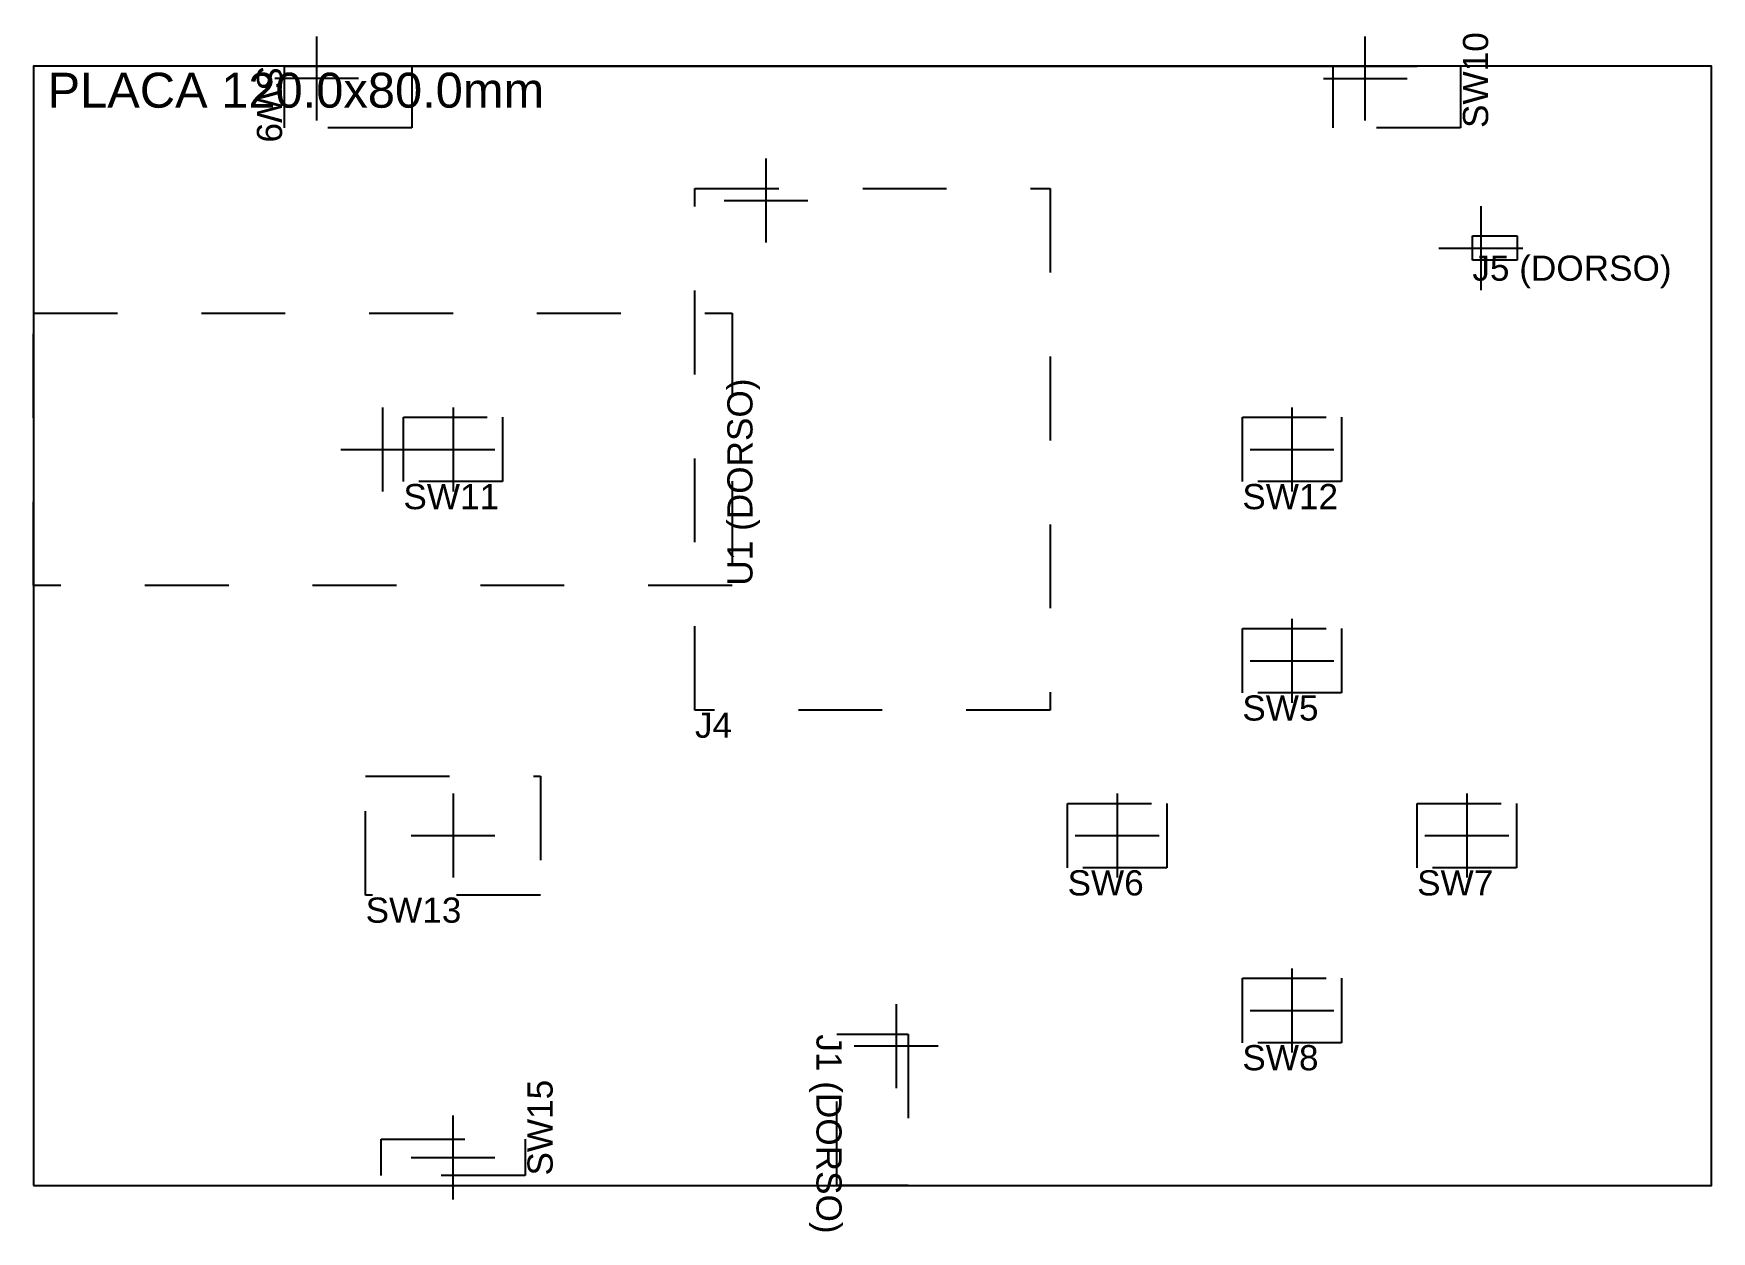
# Model space of a CAD drawing. Header units: millimetres. Extents: x 0 to 120, y -83 to 2.
import ezdxf

# ---------------------------------------------------------------- set-up
doc = ezdxf.new("R2010")
doc.units = ezdxf.units.MM
doc.linetypes.add('DASHED', pattern=[12, 6, -6])
for name, color, linetype, true_color in [('BOARD_OUTLINE', 18, 'Continuous', 0x000000), ('J1', 1, 'Continuous', 0xff0000), ('J4', 2, 'Continuous', 0xffff00), ('J5', 3, 'Continuous', 0x00ff00), ('SW10', 4, 'Continuous', 0x00ffff), ('SW11', 5, 'Continuous', 0x0000ff), ('SW12', 6, 'Continuous', 0xff00ff), ('SW13', 1, 'Continuous', 0xff0000), ('SW15', 2, 'Continuous', 0xffff00), ('SW5', 3, 'Continuous', 0x00ff00), ('SW6', 4, 'Continuous', 0x00ffff), ('SW7', 5, 'Continuous', 0x0000ff), ('SW8', 6, 'Continuous', 0xff00ff), ('SW9', 1, 'Continuous', 0xff0000), ('U1', 2, 'Continuous', 0xffff00)]:
    doc.layers.add(name, color=color, linetype=linetype, true_color=true_color)
doc.styles.add('Arial Regular', font='arial.ttf')

msp = doc.modelspace()

# ---------------------------------------------------------------- linework, layer by layer
at = {"layer": 'BOARD_OUTLINE'}
msp.add_lwpolyline([(0, -80), (120, -80), (120, 0), (0, 0)], close=True, dxfattribs=at)
msp.add_lwpolyline([(22.5, 0), (97.5, 0)], dxfattribs=at)
at = {"layer": 'J1', "linetype": 'Continuous'}
for p, q in [((61.7, -67.05), (61.7, -73.05)), ((64.7, -70.05), (58.7, -70.05))]:
    msp.add_line(p, q, dxfattribs=at)
at = {"layer": 'J1', "linetype": 'DASHED'}
for p, q in [((57.45, -80), (57.45, -69.2)), ((57.45, -69.2), (62.55, -69.2)), ((62.55, -69.2), (62.55, -80)), ((62.55, -80), (57.45, -80))]:
    msp.add_line(p, q, dxfattribs=at)
at = {"layer": 'J4', "linetype": 'Continuous'}
for p, q in [((52.38, -6.6), (52.38, -12.6)), ((49.38, -9.6), (55.38, -9.6))]:
    msp.add_line(p, q, dxfattribs=at)
at = {"layer": 'J4', "linetype": 'DASHED'}
for p, q in [((47.3, -46.03), (47.3, -8.75)), ((47.3, -8.75), (72.7, -8.75)), ((72.7, -8.75), (72.7, -46.03)), ((72.7, -46.03), (47.3, -46.03))]:
    msp.add_line(p, q, dxfattribs=at)
at = {"layer": 'J5', "linetype": 'Continuous'}
for p, q in [((103.5, -10), (103.5, -16)), ((100.5, -13), (106.5, -13))]:
    msp.add_line(p, q, dxfattribs=at)
at = {"layer": 'J5', "linetype": 'DASHED'}
for p, q in [((102.9, -13.875), (102.9, -12.125)), ((102.9, -12.125), (106.1, -12.125)), ((106.1, -12.125), (106.1, -13.875)), ((106.1, -13.875), (102.9, -13.875))]:
    msp.add_line(p, q, dxfattribs=at)
at = {"layer": 'SW10', "linetype": 'Continuous'}
for p, q in [((95.245, -3.875), (95.245, 2.125)), ((92.245, -0.875), (98.245, -0.875))]:
    msp.add_line(p, q, dxfattribs=at)
at = {"layer": 'SW10', "linetype": 'DASHED'}
for p, q in [((92.945, 0), (102.055, 0)), ((92.945, -4.415), (92.945, 0)), ((102.055, 0), (102.055, -4.415)), ((102.055, -4.415), (92.945, -4.415))]:
    msp.add_line(p, q, dxfattribs=at)
at = {"layer": 'SW11', "linetype": 'DASHED'}
for p, q in [((26.45, -25.09), (33.55, -25.09)), ((26.45, -29.69), (26.45, -25.09)), ((33.55, -25.09), (33.55, -29.69)), ((33.55, -29.69), (26.45, -29.69))]:
    msp.add_line(p, q, dxfattribs=at)
at = {"layer": 'SW11', "linetype": 'Continuous'}
for p, q in [((30, -24.39), (30, -30.39)), ((27, -27.39), (33, -27.39))]:
    msp.add_line(p, q, dxfattribs=at)
at = {"layer": 'SW12', "linetype": 'DASHED'}
for p, q in [((86.45, -29.69), (86.45, -25.09)), ((86.45, -25.09), (93.55, -25.09)), ((93.55, -25.09), (93.55, -29.69)), ((93.55, -29.69), (86.45, -29.69))]:
    msp.add_line(p, q, dxfattribs=at)
at = {"layer": 'SW12', "linetype": 'Continuous'}
for p, q in [((90, -24.39), (90, -30.39)), ((87, -27.39), (93, -27.39))]:
    msp.add_line(p, q, dxfattribs=at)
at = {"layer": 'SW13', "linetype": 'DASHED'}
for p, q in [((23.75, -50.75), (36.25, -50.75)), ((23.75, -59.25), (23.75, -50.75)), ((36.25, -50.75), (36.25, -59.25)), ((36.25, -59.25), (23.75, -59.25))]:
    msp.add_line(p, q, dxfattribs=at)
at = {"layer": 'SW13', "linetype": 'Continuous'}
for p, q in [((30, -52), (30, -58)), ((27, -55), (33, -55))]:
    msp.add_line(p, q, dxfattribs=at)
at = {"layer": 'SW15', "linetype": 'Continuous'}
for p, q in [((30, -81), (30, -75)), ((27, -78), (33, -78))]:
    msp.add_line(p, q, dxfattribs=at)
at = {"layer": 'SW15', "linetype": 'DASHED'}
for p, q in [((24.85, -76.7), (35.15, -76.7)), ((24.85, -79.3), (24.85, -76.7)), ((35.15, -76.7), (35.15, -79.3)), ((35.15, -79.3), (24.85, -79.3))]:
    msp.add_line(p, q, dxfattribs=at)
at = {"layer": 'SW5', "linetype": 'Continuous'}
for p, q in [((90, -39.5), (90, -45.5)), ((87, -42.5), (93, -42.5))]:
    msp.add_line(p, q, dxfattribs=at)
at = {"layer": 'SW5', "linetype": 'DASHED'}
for p, q in [((86.45, -40.2), (93.55, -40.2)), ((86.45, -44.8), (86.45, -40.2)), ((93.55, -40.2), (93.55, -44.8)), ((93.55, -44.8), (86.45, -44.8))]:
    msp.add_line(p, q, dxfattribs=at)
at = {"layer": 'SW6', "linetype": 'DASHED'}
for p, q in [((73.95, -52.7), (81.05, -52.7)), ((73.95, -57.3), (73.95, -52.7)), ((81.05, -52.7), (81.05, -57.3)), ((81.05, -57.3), (73.95, -57.3))]:
    msp.add_line(p, q, dxfattribs=at)
at = {"layer": 'SW6', "linetype": 'Continuous'}
for p, q in [((77.5, -52), (77.5, -58)), ((74.5, -55), (80.5, -55))]:
    msp.add_line(p, q, dxfattribs=at)
at = {"layer": 'SW7', "linetype": 'DASHED'}
for p, q in [((98.95, -52.7), (106.05, -52.7)), ((98.95, -57.3), (98.95, -52.7)), ((106.05, -52.7), (106.05, -57.3)), ((106.05, -57.3), (98.95, -57.3))]:
    msp.add_line(p, q, dxfattribs=at)
at = {"layer": 'SW7', "linetype": 'Continuous'}
for p, q in [((102.5, -52), (102.5, -58)), ((99.5, -55), (105.5, -55))]:
    msp.add_line(p, q, dxfattribs=at)
at = {"layer": 'SW8', "linetype": 'Continuous'}
for p, q in [((90, -64.5), (90, -70.5)), ((87, -67.5), (93, -67.5))]:
    msp.add_line(p, q, dxfattribs=at)
at = {"layer": 'SW8', "linetype": 'DASHED'}
for p, q in [((86.45, -65.2), (93.55, -65.2)), ((86.45, -69.8), (86.45, -65.2)), ((93.55, -65.2), (93.55, -69.8)), ((93.55, -69.8), (86.45, -69.8))]:
    msp.add_line(p, q, dxfattribs=at)
at = {"layer": 'SW9', "linetype": 'Continuous'}
for p, q in [((20.245, 2.125), (20.245, -3.875)), ((23.245, -0.875), (17.245, -0.875))]:
    msp.add_line(p, q, dxfattribs=at)
at = {"layer": 'SW9', "linetype": 'DASHED'}
for p, q in [((17.945, -4.415), (17.945, 0)), ((17.945, 0), (27.055, 0)), ((27.055, 0), (27.055, -4.415)), ((27.055, -4.415), (17.945, -4.415))]:
    msp.add_line(p, q, dxfattribs=at)
at = {"layer": 'U1', "linetype": 'DASHED'}
for p, q in [((0, -17.65), (49.96, -17.65)), ((49.96, -17.65), (49.96, -37.13)), ((49.96, -37.13), (0, -37.13))]:
    msp.add_line(p, q, dxfattribs=at)
at = {"layer": 'U1', "linetype": 'Continuous'}
for p, q in [((24.98, -30.39), (24.98, -24.39)), ((21.98, -27.39), (27.98, -27.39))]:
    msp.add_line(p, q, dxfattribs=at)
at = {"layer": 'U1', "linetype": 'DASHED'}
msp.add_lwpolyline([(0, -37.13), (0, -17.65)], dxfattribs=at)

# ---------------------------------------------------------------- texts
at = {"layer": 'BOARD_OUTLINE', "insert": (1, -3), "char_height": 2.5, "width": 75.24457, "attachment_point": 7, "style": 'Arial Regular'}
msp.add_mtext('PLACA 120.0x80.0mm', dxfattribs=at)
at = {"layer": 'J1', "insert": (55.45, -69.2), "char_height": 1.8, "width": 31.79348, "attachment_point": 7, "rotation": 270, "style": 'Arial Regular'}
msp.add_mtext('J1 (DORSO)', dxfattribs=at)
at = {"layer": 'J4', "insert": (47.3, -48.03), "char_height": 1.8, "width": 8.64783, "attachment_point": 7, "style": 'Arial Regular'}
msp.add_mtext('J4', dxfattribs=at)
at = {"layer": 'J5', "insert": (102.9, -15.875), "char_height": 1.8, "width": 31.79348, "attachment_point": 7, "style": 'Arial Regular'}
msp.add_mtext('J5 (DORSO)', dxfattribs=at)
at = {"layer": 'SW10', "insert": (104.055, -4.415), "char_height": 1.8, "width": 17.02174, "attachment_point": 7, "rotation": 90, "style": 'Arial Regular'}
msp.add_mtext('SW10', dxfattribs=at)
at = {"layer": 'SW11', "insert": (26.45, -31.69), "char_height": 1.8, "width": 16.33696, "attachment_point": 7, "style": 'Arial Regular'}
msp.add_mtext('SW11', dxfattribs=at)
at = {"layer": 'SW12', "insert": (86.45, -31.69), "char_height": 1.8, "width": 16.98261, "attachment_point": 7, "style": 'Arial Regular'}
msp.add_mtext('SW12', dxfattribs=at)
at = {"layer": 'SW13', "insert": (23.75, -61.25), "char_height": 1.8, "width": 17.02174, "attachment_point": 7, "style": 'Arial Regular'}
msp.add_mtext('SW13', dxfattribs=at)
at = {"layer": 'SW15', "insert": (37.15, -79.3), "char_height": 1.8, "width": 17.06087, "attachment_point": 7, "rotation": 90, "style": 'Arial Regular'}
msp.add_mtext('SW15', dxfattribs=at)
at = {"layer": 'SW5', "insert": (86.45, -46.8), "char_height": 1.8, "width": 14.28261, "attachment_point": 7, "style": 'Arial Regular'}
msp.add_mtext('SW5', dxfattribs=at)
at = {"layer": 'SW6', "insert": (73.95, -59.3), "char_height": 1.8, "width": 14.24348, "attachment_point": 7, "style": 'Arial Regular'}
msp.add_mtext('SW6', dxfattribs=at)
at = {"layer": 'SW7', "insert": (98.95, -59.3), "char_height": 1.8, "width": 14.24348, "attachment_point": 7, "style": 'Arial Regular'}
msp.add_mtext('SW7', dxfattribs=at)
at = {"layer": 'SW8', "insert": (86.45, -71.8), "char_height": 1.8, "width": 14.26304, "attachment_point": 7, "style": 'Arial Regular'}
msp.add_mtext('SW8', dxfattribs=at)
at = {"layer": 'SW9', "insert": (15.945, 0), "char_height": 1.8, "width": 14.26304, "attachment_point": 7, "rotation": 270, "style": 'Arial Regular'}
msp.add_mtext('SW9', dxfattribs=at)
at = {"layer": 'U1', "insert": (51.96, -37.13), "char_height": 1.8, "width": 32.9087, "attachment_point": 7, "rotation": 90, "style": 'Arial Regular'}
msp.add_mtext('U1 (DORSO)', dxfattribs=at)

doc.saveas('drawing.dxf')
